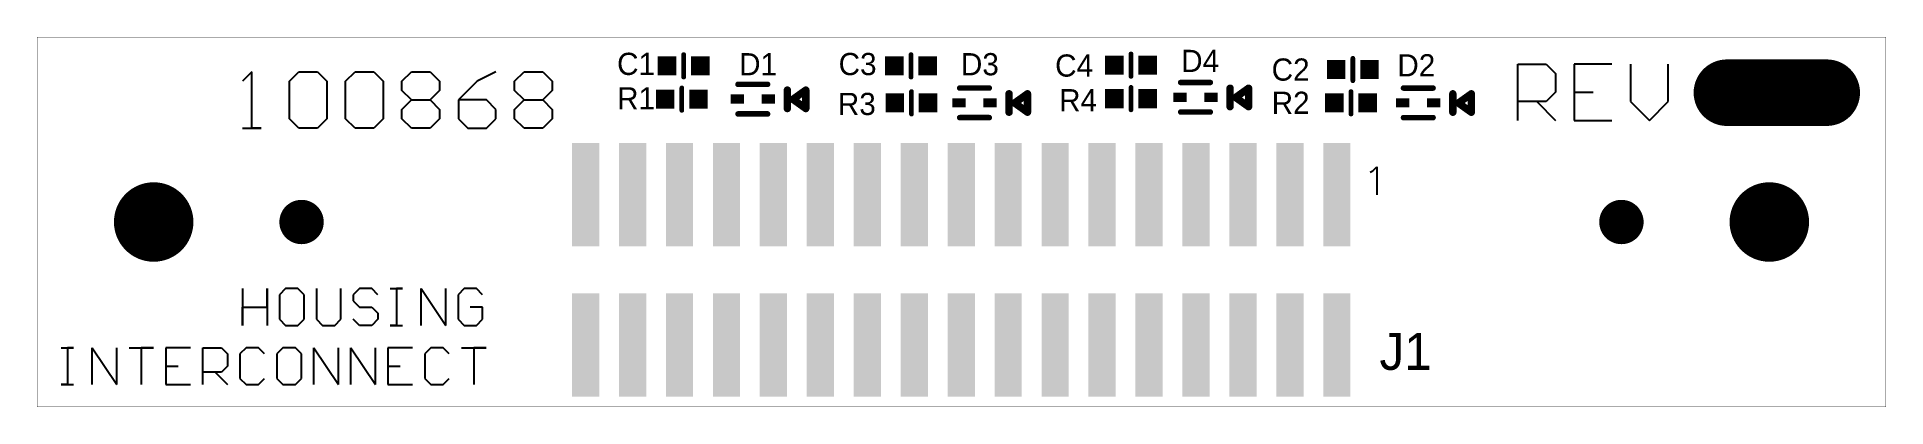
# Model space of a CAD drawing. Extents: x 389.4 to 447.6, y 84.9 to 153.1.
# Drawn here: x 397.6 to 447.6, y 143.1 to 153.1 of the extents above.
import ezdxf

# ---------------------------------------------------------------- set-up
doc = ezdxf.new("R2010")
doc.units = 0
for name, color, linetype in [('MECHANICAL1', 6, 'CONTINUOUS'), ('PADHOLELAYER', 156, 'CONTINUOUS'), ('TOPOVERLAY', 2, 'CONTINUOUS'), ('TOPPASTE', 8, 'CONTINUOUS')]:
    doc.layers.add(name, color=color, linetype=linetype)

msp = doc.modelspace()

# ---------------------------------------------------------------- linework, layer by layer
at = {"layer": 'MECHANICAL1', "const_width": 0.0127}
for points in [[(397.634, 153.07), (447.634, 153.07)], [(397.634, 143.07), (397.634, 153.07)], [(447.634, 143.07), (447.634, 153.07)], [(397.634, 143.07), (447.634, 143.07)]]:
    msp.add_lwpolyline(points, dxfattribs=at)
at = {"layer": 'MECHANICAL1', "const_width": 0.00635}
for points in [[(397.631, 153.07, 1), (397.638, 153.07, 1)], [(397.631, 153.07, 1), (397.638, 153.07, 1)], [(447.631, 153.07, 1), (447.638, 153.07, 1)], [(447.631, 153.07, 1), (447.638, 153.07, 1)], [(397.631, 143.07, 1), (397.638, 143.07, 1)], [(397.631, 143.07, 1), (397.638, 143.07, 1)], [(447.631, 143.07, 1), (447.638, 143.07, 1)], [(447.631, 143.07, 1), (447.638, 143.07, 1)]]:
    msp.add_lwpolyline(points, format="xyb", close=True, dxfattribs=at)
at = {"layer": 'PADHOLELAYER'}
for points, const_width in [([(400.247, 148.07, 1), (401.322, 148.07, 1)], 1.075), ([(443.947, 148.07, 1), (445.022, 148.07, 1)], 1.075), ([(404.484, 148.07, 1), (405.084, 148.07, 1)], 0.6), ([(440.184, 148.07, 1), (440.784, 148.07, 1)], 0.6)]:
    msp.add_lwpolyline(points, format="xyb", close=True, dxfattribs=dict(at, const_width=const_width))
at = {"layer": 'TOPOVERLAY'}
for p, q in [((403.438, 152.134), (403.184, 151.88)), ((403.438, 150.611), (403.438, 152.134)), ((404.454, 151.88), (404.708, 152.134)), ((404.708, 152.134), (405.216, 152.134)), ((405.216, 152.134), (405.47, 151.88)), ((405.977, 151.88), (406.231, 152.134)), ((406.231, 152.134), (406.739, 152.134)), ((406.739, 152.134), (406.993, 151.88)), ((407.501, 151.88), (407.755, 152.134)), ((407.755, 152.134), (408.263, 152.134)), ((408.263, 152.134), (408.517, 151.88)), ((410.04, 152.134), (409.532, 151.88)), ((410.548, 151.88), (410.802, 152.134)), ((410.802, 152.134), (411.31, 152.134)), ((411.31, 152.134), (411.564, 151.88)), ((437.684, 150.821), (437.684, 152.344)), ((437.684, 152.344), (438.446, 152.344)), ((438.446, 152.344), (438.7, 152.091)), ((438.7, 152.091), (438.7, 151.583)), ((440.224, 152.344), (439.208, 152.344)), ((439.208, 152.344), (439.208, 150.821)), ((440.731, 152.344), (440.731, 151.329)), ((441.747, 151.329), (441.747, 152.344)), ((404.454, 150.865), (404.454, 151.88)), ((405.47, 151.88), (405.47, 150.865)), ((405.977, 150.865), (405.977, 151.88)), ((406.993, 151.88), (406.993, 150.865)), ((407.501, 151.626), (407.501, 151.88)), ((407.755, 151.372), (407.501, 151.626)), ((408.517, 151.626), (408.263, 151.372)), ((408.517, 151.88), (408.517, 151.626)), ((409.532, 151.88), (409.025, 151.372)), ((410.548, 151.626), (410.548, 151.88)), ((410.802, 151.372), (410.548, 151.626)), ((411.564, 151.626), (411.31, 151.372)), ((411.564, 151.88), (411.564, 151.626)), ((438.7, 151.583), (438.446, 151.329)), ((439.208, 151.583), (439.716, 151.583)), ((407.501, 151.118), (407.755, 151.372)), ((407.501, 150.865), (407.501, 151.118)), ((407.755, 151.372), (408.263, 151.372)), ((408.263, 151.372), (408.517, 151.118)), ((408.517, 151.118), (408.517, 150.865)), ((409.025, 151.372), (409.025, 150.865)), ((409.786, 151.372), (409.025, 151.372)), ((410.04, 151.118), (409.786, 151.372)), ((410.04, 150.865), (410.04, 151.118)), ((410.548, 151.118), (410.802, 151.372)), ((410.548, 150.865), (410.548, 151.118)), ((410.802, 151.372), (411.31, 151.372)), ((411.31, 151.372), (411.564, 151.118)), ((411.564, 151.118), (411.564, 150.865)), ((438.446, 151.329), (437.684, 151.329)), ((438.192, 151.329), (438.7, 150.821)), ((440.731, 151.329), (441.239, 150.821)), ((441.239, 150.821), (441.747, 151.329)), ((403.184, 150.611), (403.692, 150.611)), ((403.692, 150.611), (403.438, 150.611)), ((404.708, 150.611), (404.454, 150.865)), ((405.216, 150.611), (404.708, 150.611)), ((405.47, 150.865), (405.216, 150.611)), ((406.231, 150.611), (405.977, 150.865)), ((406.739, 150.611), (406.231, 150.611)), ((406.993, 150.865), (406.739, 150.611)), ((407.755, 150.611), (407.501, 150.865)), ((408.263, 150.611), (407.755, 150.611)), ((408.517, 150.865), (408.263, 150.611)), ((409.025, 150.865), (409.278, 150.611)), ((409.278, 150.611), (409.786, 150.611)), ((409.786, 150.611), (410.04, 150.865)), ((410.802, 150.611), (410.548, 150.865)), ((411.31, 150.611), (410.802, 150.611)), ((411.564, 150.865), (411.31, 150.611)), ((439.208, 150.821), (440.224, 150.821)), ((433.757, 149.454), (433.866, 149.563)), ((433.866, 149.563), (433.866, 148.801)), ((433.684, 149.418), (433.757, 149.454)), ((403.184, 146.27), (403.184, 145.27)), ((403.851, 145.77), (403.851, 146.27)), ((403.851, 146.27), (403.851, 145.27)), ((404.351, 146.27), (404.184, 146.103)), ((404.184, 146.103), (404.184, 145.437)), ((404.684, 146.27), (404.351, 146.27)), ((404.851, 146.103), (404.684, 146.27)), ((404.851, 145.437), (404.851, 146.103)), ((405.184, 146.27), (405.184, 145.437)), ((405.85, 145.437), (405.85, 146.27)), ((406.35, 146.27), (406.183, 146.103)), ((406.183, 146.103), (406.183, 145.937)), ((406.683, 146.27), (406.35, 146.27)), ((406.85, 146.103), (406.683, 146.27)), ((407.183, 146.27), (407.516, 146.27)), ((407.516, 146.27), (407.35, 146.27)), ((407.35, 146.27), (407.35, 145.27)), ((408.016, 145.27), (408.016, 146.27)), ((408.016, 146.27), (408.683, 145.27)), ((408.683, 145.27), (408.683, 146.27)), ((409.182, 146.27), (409.016, 146.103)), ((409.016, 146.103), (409.016, 145.437)), ((409.516, 146.27), (409.182, 146.27)), ((409.682, 146.103), (409.516, 146.27)), ((403.184, 145.27), (403.184, 145.77)), ((403.184, 145.77), (403.851, 145.77)), ((406.183, 145.937), (406.35, 145.77)), ((406.35, 145.77), (406.683, 145.77)), ((406.683, 145.77), (406.85, 145.603)), ((406.85, 145.603), (406.85, 145.437)), ((409.682, 145.77), (409.349, 145.77)), ((409.682, 145.437), (409.682, 145.77)), ((404.184, 145.437), (404.351, 145.27)), ((404.351, 145.27), (404.684, 145.27)), ((404.684, 145.27), (404.851, 145.437)), ((405.184, 145.437), (405.35, 145.27)), ((405.35, 145.27), (405.684, 145.27)), ((405.684, 145.27), (405.85, 145.437)), ((406.35, 145.27), (406.183, 145.437)), ((406.683, 145.27), (406.35, 145.27)), ((406.85, 145.437), (406.683, 145.27)), ((407.35, 145.27), (407.183, 145.27)), ((407.183, 145.27), (407.516, 145.27)), ((409.016, 145.437), (409.182, 145.27)), ((409.182, 145.27), (409.516, 145.27)), ((409.516, 145.27), (409.682, 145.437)), ((398.284, 144.67), (398.618, 144.67)), ((398.618, 144.67), (398.451, 144.67)), ((398.451, 144.67), (398.451, 143.67)), ((399.117, 143.67), (399.117, 144.67)), ((399.117, 144.67), (399.784, 143.67)), ((399.784, 143.67), (399.784, 144.67)), ((400.117, 144.67), (400.784, 144.67)), ((400.784, 144.67), (400.45, 144.67)), ((400.45, 144.67), (400.45, 143.67)), ((401.783, 144.67), (401.117, 144.67)), ((401.117, 144.67), (401.117, 143.67)), ((402.116, 143.67), (402.116, 144.67)), ((402.116, 144.67), (402.616, 144.67)), ((402.616, 144.67), (402.783, 144.503)), ((403.283, 144.67), (403.116, 144.503)), ((403.616, 144.67), (403.283, 144.67)), ((403.783, 144.503), (403.616, 144.67)), ((404.282, 144.67), (404.116, 144.503)), ((404.616, 144.67), (404.282, 144.67)), ((404.782, 144.503), (404.616, 144.67)), ((405.116, 143.67), (405.116, 144.67)), ((405.116, 144.67), (405.782, 143.67)), ((405.782, 143.67), (405.782, 144.67)), ((406.115, 143.67), (406.115, 144.67)), ((406.115, 144.67), (406.782, 143.67)), ((406.782, 143.67), (406.782, 144.67)), ((407.781, 144.67), (407.115, 144.67)), ((407.115, 144.67), (407.115, 143.67)), ((408.281, 144.67), (408.115, 144.503)), ((408.614, 144.67), (408.281, 144.67)), ((408.781, 144.503), (408.614, 144.67)), ((409.114, 144.67), (409.781, 144.67)), ((409.781, 144.67), (409.447, 144.67)), ((409.447, 144.67), (409.447, 143.67)), ((401.117, 144.17), (401.45, 144.17)), ((402.783, 144.17), (402.616, 144.003)), ((402.783, 144.503), (402.783, 144.17)), ((403.116, 144.503), (403.116, 143.837)), ((404.116, 144.503), (404.116, 143.837)), ((404.782, 143.837), (404.782, 144.503)), ((407.115, 144.17), (407.448, 144.17)), ((408.115, 144.503), (408.115, 143.837)), ((398.451, 143.67), (398.284, 143.67)), ((398.284, 143.67), (398.618, 143.67)), ((401.117, 143.67), (401.783, 143.67)), ((402.616, 144.003), (402.116, 144.003)), ((402.45, 144.003), (402.783, 143.67)), ((403.116, 143.837), (403.283, 143.67)), ((403.283, 143.67), (403.616, 143.67)), ((403.616, 143.67), (403.783, 143.837)), ((404.116, 143.837), (404.282, 143.67)), ((404.282, 143.67), (404.616, 143.67)), ((404.616, 143.67), (404.782, 143.837)), ((407.115, 143.67), (407.781, 143.67)), ((408.115, 143.837), (408.281, 143.67)), ((408.281, 143.67), (408.614, 143.67)), ((408.614, 143.67), (408.781, 143.837))]:
    msp.add_line(p, q, dxfattribs=at)
for points, const_width in [([(415.119, 151.99), (415.119, 152.6)], 0.127), ([(421.269, 151.99), (421.269, 152.6)], 0.127), ([(427.219, 152.009), (427.219, 152.619)], 0.127), ([(433.219, 151.89), (433.219, 152.5)], 0.127), ([(443.337, 151.569), (446.037, 151.569)], 1.8), ([(415.069, 151.09), (415.069, 151.7)], 0.127), ([(416.589, 151.795), (417.389, 151.795)], 0.15), ([(417.924, 151.14), (417.924, 151.64)], 0.2), ([(418.074, 151.39), (418.424, 151.64)], 0.2), ([(418.424, 151.14), (418.424, 151.64)], 0.2), ([(421.28, 150.99), (421.28, 151.6)], 0.127), ([(422.585, 151.695), (423.385, 151.695)], 0.15), ([(423.92, 151.04), (423.92, 151.54)], 0.2), ([(424.07, 151.29), (424.42, 151.54)], 0.2), ([(424.42, 151.04), (424.42, 151.54)], 0.2), ([(427.219, 151.104), (427.219, 151.714)], 0.127), ([(428.564, 151.845), (429.364, 151.845)], 0.15), ([(429.899, 151.19), (429.899, 151.69)], 0.2), ([(430.049, 151.44), (430.399, 151.69)], 0.2), ([(430.049, 151.44), (430.399, 151.19)], 0.2), ([(430.399, 151.19), (430.399, 151.69)], 0.2), ([(433.169, 150.989), (433.169, 151.599)], 0.127), ([(434.589, 151.694), (435.389, 151.694)], 0.15), ([(435.924, 151.039), (435.924, 151.539)], 0.2), ([(436.074, 151.289), (436.424, 151.539)], 0.2), ([(436.424, 151.039), (436.424, 151.539)], 0.2), ([(416.589, 150.995), (417.389, 150.995)], 0.15), ([(418.074, 151.39), (418.424, 151.14)], 0.2), ([(424.07, 151.29), (424.42, 151.04)], 0.2), ([(428.564, 151.045), (429.364, 151.045)], 0.15), ([(436.074, 151.289), (436.424, 151.039)], 0.2), ([(422.585, 150.895), (423.385, 150.895)], 0.15), ([(434.589, 150.894), (435.389, 150.894)], 0.15)]:
    msp.add_lwpolyline(points, dxfattribs=dict(at, const_width=const_width))
for points, const_width in [([(415.088, 152.6, 1), (415.151, 152.6, 1)], 0.0635), ([(421.238, 152.6, 1), (421.301, 152.6, 1)], 0.0635), ([(427.188, 152.619, 1), (427.251, 152.619, 1)], 0.0635), ([(433.188, 152.5, 1), (433.251, 152.5, 1)], 0.0635), ([(415.088, 151.99, 1), (415.151, 151.99, 1)], 0.0635), ([(421.238, 151.99, 1), (421.301, 151.99, 1)], 0.0635), ([(427.188, 152.009, 1), (427.251, 152.009, 1)], 0.0635), ([(442.887, 151.569, 1), (443.787, 151.569, 1)], 0.9), ([(445.587, 151.569, 1), (446.487, 151.569, 1)], 0.9), ([(415.038, 151.7, 1), (415.101, 151.7, 1)], 0.0635), ([(416.552, 151.795, 1), (416.627, 151.795, 1)], 0.075), ([(417.352, 151.795, 1), (417.427, 151.795, 1)], 0.075), ([(417.874, 151.64, 1), (417.974, 151.64, 1)], 0.1), ([(418.374, 151.64, 1), (418.474, 151.64, 1)], 0.1), ([(418.374, 151.64, 1), (418.474, 151.64, 1)], 0.1), ([(421.249, 151.6, 1), (421.312, 151.6, 1)], 0.0635), ([(422.548, 151.695, 1), (422.623, 151.695, 1)], 0.075), ([(423.348, 151.695, 1), (423.423, 151.695, 1)], 0.075), ([(423.87, 151.54, 1), (423.97, 151.54, 1)], 0.1), ([(424.37, 151.54, 1), (424.47, 151.54, 1)], 0.1), ([(424.37, 151.54, 1), (424.47, 151.54, 1)], 0.1), ([(427.188, 151.714, 1), (427.251, 151.714, 1)], 0.0635), ([(428.526, 151.845, 1), (428.601, 151.845, 1)], 0.075), ([(429.326, 151.845, 1), (429.401, 151.845, 1)], 0.075), ([(429.849, 151.69, 1), (429.949, 151.69, 1)], 0.1), ([(429.999, 151.44, 1), (430.099, 151.44, 1)], 0.1), ([(429.999, 151.44, 1), (430.099, 151.44, 1)], 0.1), ([(430.349, 151.69, 1), (430.449, 151.69, 1)], 0.1), ([(430.349, 151.69, 1), (430.449, 151.69, 1)], 0.1), ([(433.138, 151.599, 1), (433.201, 151.599, 1)], 0.0635), ([(433.188, 151.89, 1), (433.251, 151.89, 1)], 0.0635), ([(434.552, 151.694, 1), (434.627, 151.694, 1)], 0.075), ([(435.352, 151.694, 1), (435.427, 151.694, 1)], 0.075), ([(435.874, 151.539, 1), (435.974, 151.539, 1)], 0.1), ([(436.374, 151.539, 1), (436.474, 151.539, 1)], 0.1), ([(436.374, 151.539, 1), (436.474, 151.539, 1)], 0.1), ([(415.038, 151.09, 1), (415.101, 151.09, 1)], 0.0635), ([(416.552, 150.995, 1), (416.627, 150.995, 1)], 0.075), ([(417.352, 150.995, 1), (417.427, 150.995, 1)], 0.075), ([(417.874, 151.14, 1), (417.974, 151.14, 1)], 0.1), ([(418.024, 151.39, 1), (418.124, 151.39, 1)], 0.1), ([(418.024, 151.39, 1), (418.124, 151.39, 1)], 0.1), ([(418.374, 151.14, 1), (418.474, 151.14, 1)], 0.1), ([(418.374, 151.14, 1), (418.474, 151.14, 1)], 0.1), ([(421.249, 150.99, 1), (421.312, 150.99, 1)], 0.0635), ([(423.87, 151.04, 1), (423.97, 151.04, 1)], 0.1), ([(424.02, 151.29, 1), (424.12, 151.29, 1)], 0.1), ([(424.02, 151.29, 1), (424.12, 151.29, 1)], 0.1), ([(424.37, 151.04, 1), (424.47, 151.04, 1)], 0.1), ([(424.37, 151.04, 1), (424.47, 151.04, 1)], 0.1), ([(427.188, 151.104, 1), (427.251, 151.104, 1)], 0.0635), ([(428.526, 151.045, 1), (428.601, 151.045, 1)], 0.075), ([(429.326, 151.045, 1), (429.401, 151.045, 1)], 0.075), ([(429.849, 151.19, 1), (429.949, 151.19, 1)], 0.1), ([(430.349, 151.19, 1), (430.449, 151.19, 1)], 0.1), ([(430.349, 151.19, 1), (430.449, 151.19, 1)], 0.1), ([(433.138, 150.989, 1), (433.201, 150.989, 1)], 0.0635), ([(435.874, 151.039, 1), (435.974, 151.039, 1)], 0.1), ([(436.024, 151.289, 1), (436.124, 151.289, 1)], 0.1), ([(436.024, 151.289, 1), (436.124, 151.289, 1)], 0.1), ([(436.374, 151.039, 1), (436.474, 151.039, 1)], 0.1), ([(436.374, 151.039, 1), (436.474, 151.039, 1)], 0.1), ([(422.548, 150.895, 1), (422.623, 150.895, 1)], 0.075), ([(423.348, 150.895, 1), (423.423, 150.895, 1)], 0.075), ([(434.552, 150.894, 1), (434.627, 150.894, 1)], 0.075), ([(435.352, 150.894, 1), (435.427, 150.894, 1)], 0.075)]:
    msp.add_lwpolyline(points, format="xyb", close=True, dxfattribs=dict(at, const_width=const_width))
at = {"layer": 'TOPPASTE'}
for points in [[(414.419, 152.035), (414.919, 152.035), (414.419, 152.555), (414.919, 152.555)], [(415.319, 152.035), (415.819, 152.035), (415.319, 152.555), (415.819, 152.555)], [(420.569, 152.035), (421.069, 152.035), (420.569, 152.555), (421.069, 152.555)], [(421.469, 152.035), (421.969, 152.035), (421.469, 152.555), (421.969, 152.555)], [(426.519, 152.054), (427.019, 152.054), (426.519, 152.574), (427.019, 152.574)], [(427.419, 152.054), (427.919, 152.054), (427.419, 152.574), (427.919, 152.574)], [(432.519, 151.935), (433.019, 151.935), (432.519, 152.455), (433.019, 152.455)], [(433.419, 151.935), (433.919, 151.935), (433.419, 152.455), (433.919, 152.455)], [(414.869, 151.655), (414.369, 151.655), (414.869, 151.135), (414.369, 151.135)], [(415.769, 151.655), (415.269, 151.655), (415.769, 151.135), (415.269, 151.135)], [(421.08, 151.555), (420.58, 151.555), (421.08, 151.035), (420.58, 151.035)], [(421.98, 151.555), (421.48, 151.555), (421.98, 151.035), (421.48, 151.035)], [(427.019, 151.669), (426.519, 151.669), (427.019, 151.149), (426.519, 151.149)], [(427.919, 151.669), (427.419, 151.669), (427.919, 151.149), (427.419, 151.149)], [(428.364, 151.32), (428.724, 151.32), (428.364, 151.57), (428.724, 151.57)], [(429.204, 151.32), (429.564, 151.32), (429.204, 151.57), (429.564, 151.57)], [(432.969, 151.554), (432.469, 151.554), (432.969, 151.034), (432.469, 151.034)], [(433.869, 151.554), (433.369, 151.554), (433.869, 151.034), (433.369, 151.034)], [(416.389, 151.27), (416.749, 151.27), (416.389, 151.52), (416.749, 151.52)], [(417.229, 151.27), (417.589, 151.27), (417.229, 151.52), (417.589, 151.52)], [(422.385, 151.17), (422.745, 151.17), (422.385, 151.42), (422.745, 151.42)], [(423.225, 151.17), (423.585, 151.17), (423.225, 151.42), (423.585, 151.42)], [(434.389, 151.169), (434.749, 151.169), (434.389, 151.419), (434.749, 151.419)], [(435.229, 151.169), (435.589, 151.169), (435.229, 151.419), (435.589, 151.419)], [(412.099, 150.206), (412.099, 147.412), (412.836, 150.206), (412.836, 147.412)], [(413.369, 150.206), (413.369, 147.412), (414.106, 150.206), (414.106, 147.412)], [(414.639, 150.206), (414.639, 147.412), (415.376, 150.206), (415.376, 147.412)], [(415.909, 150.206), (415.909, 147.412), (416.646, 150.206), (416.646, 147.412)], [(417.179, 150.206), (417.179, 147.412), (417.916, 150.206), (417.916, 147.412)], [(418.449, 150.206), (418.449, 147.412), (419.186, 150.206), (419.186, 147.412)], [(419.719, 150.206), (419.719, 147.412), (420.456, 150.206), (420.456, 147.412)], [(420.989, 150.206), (420.989, 147.412), (421.726, 150.206), (421.726, 147.412)], [(422.259, 150.206), (422.259, 147.412), (422.996, 150.206), (422.996, 147.412)], [(423.529, 150.206), (423.529, 147.412), (424.266, 150.206), (424.266, 147.412)], [(424.799, 150.206), (424.799, 147.412), (425.536, 150.206), (425.536, 147.412)], [(426.069, 150.206), (426.069, 147.412), (426.806, 150.206), (426.806, 147.412)], [(427.339, 150.206), (427.339, 147.412), (428.076, 150.206), (428.076, 147.412)], [(428.609, 150.206), (428.609, 147.412), (429.346, 150.206), (429.346, 147.412)], [(429.879, 150.206), (429.879, 147.412), (430.616, 150.206), (430.616, 147.412)], [(431.149, 150.206), (431.149, 147.412), (431.886, 150.206), (431.886, 147.412)], [(432.419, 150.206), (432.419, 147.412), (433.156, 150.206), (433.156, 147.412)], [(412.099, 146.142), (412.099, 143.348), (412.836, 146.142), (412.836, 143.348)], [(413.369, 146.142), (413.369, 143.348), (414.106, 146.142), (414.106, 143.348)], [(414.639, 146.142), (414.639, 143.348), (415.376, 146.142), (415.376, 143.348)], [(415.909, 146.142), (415.909, 143.348), (416.646, 146.142), (416.646, 143.348)], [(417.179, 146.142), (417.179, 143.348), (417.916, 146.142), (417.916, 143.348)], [(418.449, 146.142), (418.449, 143.348), (419.186, 146.142), (419.186, 143.348)], [(419.719, 146.142), (419.719, 143.348), (420.456, 146.142), (420.456, 143.348)], [(420.989, 146.142), (420.989, 143.348), (421.726, 146.142), (421.726, 143.348)], [(422.259, 146.142), (422.259, 143.348), (422.996, 146.142), (422.996, 143.348)], [(423.529, 146.142), (423.529, 143.348), (424.266, 146.142), (424.266, 143.348)], [(424.799, 146.142), (424.799, 143.348), (425.536, 146.142), (425.536, 143.348)], [(426.069, 146.142), (426.069, 143.348), (426.806, 146.142), (426.806, 143.348)], [(427.339, 146.142), (427.339, 143.348), (428.076, 146.142), (428.076, 143.348)], [(428.609, 146.142), (428.609, 143.348), (429.346, 146.142), (429.346, 143.348)], [(429.879, 146.142), (429.879, 143.348), (430.616, 146.142), (430.616, 143.348)], [(431.149, 146.142), (431.149, 143.348), (431.886, 146.142), (431.886, 143.348)], [(432.419, 146.142), (432.419, 143.348), (433.156, 146.142), (433.156, 143.348)]]:
    msp.add_solid(points, dxfattribs=at)

# ---------------------------------------------------------------- texts
at = {"layer": 'TOPOVERLAY'}
for s, height, p in [('C1', 0.6, (413.319, 152.049)), ('D1', 0.6, (416.619, 152.04)), ('C3', 0.6, (419.311, 152.044)), ('D3', 0.6, (422.619, 152.04)), ('C4', 0.6, (425.167, 152.004)), ('D4', 0.6, (428.576, 152.129)), ('D2', 0.6, (434.423, 152.01)), ('C2', 0.6, (431.024, 151.895)), ('R1', 0.6, (413.319, 151.116)), ('R3', 0.6, (419.29, 150.965)), ('R4', 0.6, (425.274, 151.065)), ('R2', 0.6, (431.024, 150.995)), ('J1', 1, (433.941, 144.07))]:
    msp.add_text(s, height=height, dxfattribs=at).set_placement(p)

doc.saveas('drawing.dxf')
